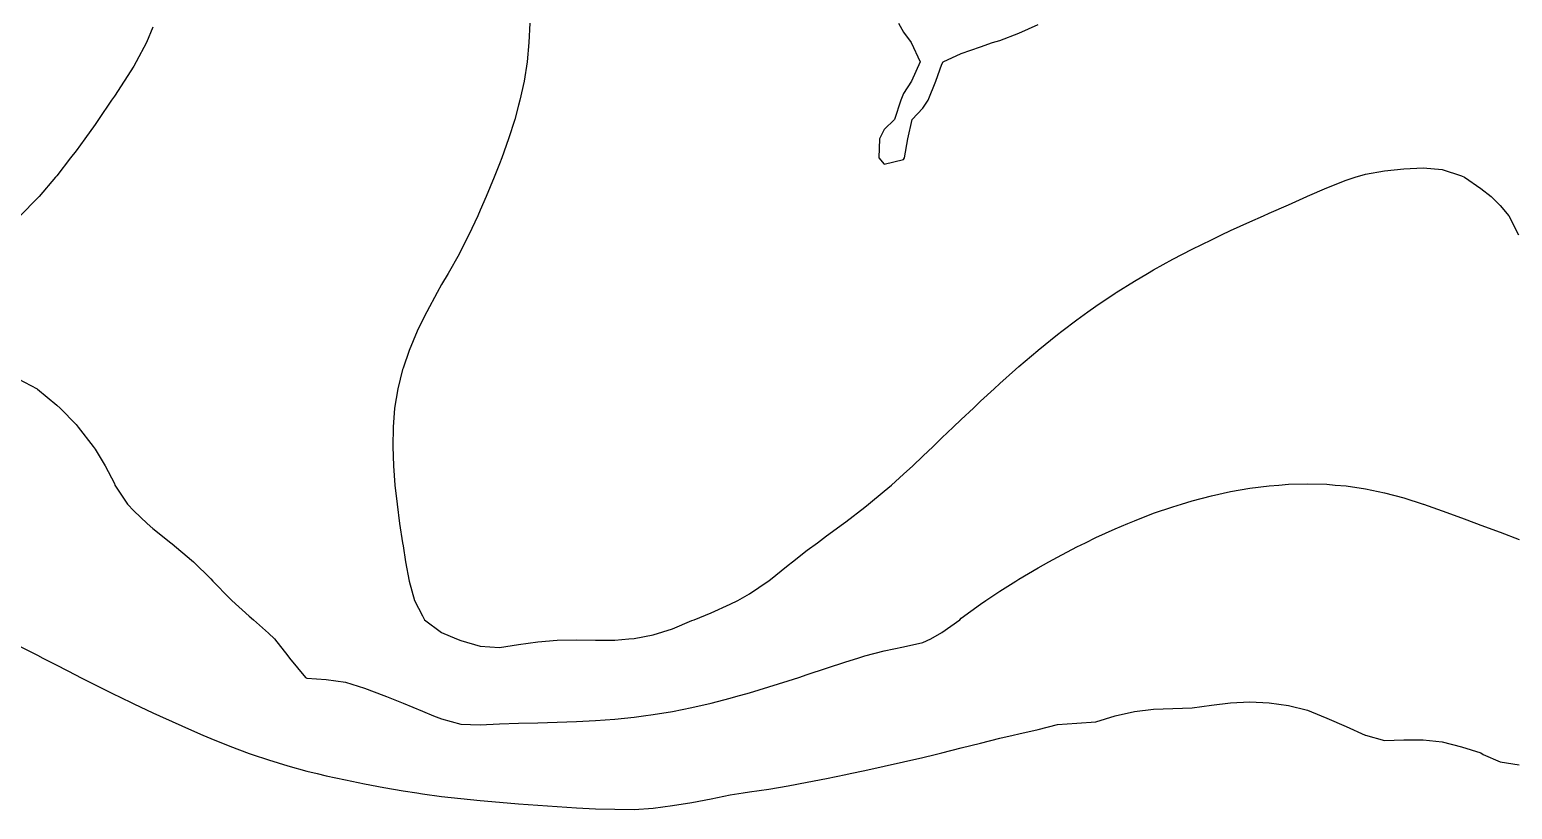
# Model space of a CAD drawing. Extents: x 771911 to 772814, y 1416488 to 1417835.
# Drawn here: x 772245 to 772322.1, y 1417473.3 to 1417513.9 of the extents above; entities that cross this region are included whole.
import ezdxf

# ---------------------------------------------------------------- set-up
doc = ezdxf.new("R2010")
doc.units = 0
doc.header["$MEASUREMENT"] = 0
for name, color, linetype in [('744', 1, 'CONTINUOUS'), ('744.5', 1, 'CONTINUOUS'), ('745', 1, 'CONTINUOUS'), ('745.5', 1, 'CONTINUOUS')]:
    doc.layers.add(name, color=color, linetype=linetype)

msp = doc.modelspace()

# ---------------------------------------------------------------- linework, layer by layer
at = {"layer": '744', "color": 0, "linetype": 'Continuous'}
msp.add_polyline3d([(772290.175, 1417514.206, 744), (772290.434, 1417513.746, 744), (772290.84, 1417513.206, 744), (772291.293, 1417512.206, 744), (772290.847, 1417511.206, 744), (772290.434, 1417510.558, 744), (772290.291, 1417510.206, 744), (772289.964, 1417509.206, 744), (772289.434, 1417508.693, 744), (772289.193, 1417508.206, 744), (772289.159, 1417507.206, 744), (772289.434, 1417506.877, 744), (772290.434, 1417507.131, 744), (772290.489, 1417507.206, 744), (772290.659, 1417508.206, 744), (772290.882, 1417509.206, 744), (772291.434, 1417509.791, 744), (772291.722, 1417510.206, 744), (772292.118, 1417511.206, 744), (772292.434, 1417512.09, 744), (772292.49, 1417512.206, 744), (772293.434, 1417512.641, 744), (772294.434, 1417512.979, 744), (772295.058, 1417513.206, 744), (772295.434, 1417513.308, 744), (772296.434, 1417513.692, 744), (772297.434, 1417514.152, 744)], dxfattribs=at)
at = {"layer": '744.5', "color": 0, "linetype": 'Continuous'}
msp.add_polyline3d([(772271.012, 1417514.206, 744.5), (772270.969, 1417513.206, 744.5), (772270.876, 1417512.206, 744.5), (772270.723, 1417511.206, 744.5), (772270.505, 1417510.206, 744.5), (772270.434, 1417509.948, 744.5), (772270.235, 1417509.206, 744.5), (772269.916, 1417508.206, 744.5), (772269.556, 1417507.206, 744.5), (772269.434, 1417506.899, 744.5), (772269.166, 1417506.206, 744.5), (772268.751, 1417505.206, 744.5), (772268.434, 1417504.491, 744.5), (772268.312, 1417504.206, 744.5), (772267.855, 1417503.206, 744.5), (772267.434, 1417502.393, 744.5), (772267.339, 1417502.206, 744.5), (772266.771, 1417501.206, 744.5), (772266.434, 1417500.628, 744.5), (772266.201, 1417500.206, 744.5), (772265.659, 1417499.206, 744.5), (772265.434, 1417498.77, 744.5), (772265.165, 1417498.206, 744.5), (772264.742, 1417497.206, 744.5), (772264.434, 1417496.285, 744.5), (772264.408, 1417496.206, 744.5), (772264.153, 1417495.206, 744.5), (772263.988, 1417494.206, 744.5), (772263.907, 1417493.206, 744.5), (772263.894, 1417492.206, 744.5), (772263.934, 1417491.206, 744.5), (772264.01, 1417490.206, 744.5), (772264.115, 1417489.206, 744.5), (772264.253, 1417488.206, 744.5), (772264.404, 1417487.206, 744.5), (772264.434, 1417487.044, 744.5), (772264.558, 1417486.206, 744.5), (772264.753, 1417485.206, 744.5), (772265.029, 1417484.206, 744.5), (772265.434, 1417483.41, 744.5), (772265.551, 1417483.206, 744.5), (772266.434, 1417482.54, 744.5), (772267.215, 1417482.206, 744.5), (772267.434, 1417482.12, 744.5), (772268.434, 1417481.833, 744.5), (772269.434, 1417481.765, 744.5), (772270.434, 1417481.909, 744.5), (772271.434, 1417482.057, 744.5), (772272.434, 1417482.138, 744.5), (772273.434, 1417482.161, 744.5), (772274.434, 1417482.151, 744.5), (772275.434, 1417482.142, 744.5), (772276.158, 1417482.206, 744.5), (772276.434, 1417482.231, 744.5), (772277.434, 1417482.423, 744.5), (772278.434, 1417482.737, 744.5), (772279.434, 1417483.16, 744.5), (772279.549, 1417483.206, 744.5), (772280.434, 1417483.57, 744.5), (772281.434, 1417484.006, 744.5), (772281.824, 1417484.206, 744.5), (772282.434, 1417484.546, 744.5), (772283.407, 1417485.206, 744.5), (772283.434, 1417485.23, 744.5), (772284.434, 1417486.037, 744.5), (772284.668, 1417486.206, 744.5), (772285.434, 1417486.828, 744.5), (772285.958, 1417487.206, 744.5), (772286.434, 1417487.566, 744.5), (772287.314, 1417488.206, 744.5), (772287.434, 1417488.296, 744.5), (772288.434, 1417489.062, 744.5), (772288.618, 1417489.206, 744.5), (772289.434, 1417489.884, 744.5), (772289.815, 1417490.206, 744.5), (772290.434, 1417490.768, 744.5), (772290.922, 1417491.206, 744.5), (772291.434, 1417491.699, 744.5), (772291.979, 1417492.206, 744.5), (772292.434, 1417492.657, 744.5), (772293.018, 1417493.206, 744.5), (772293.434, 1417493.617, 744.5), (772294.065, 1417494.206, 744.5), (772294.434, 1417494.565, 744.5), (772295.138, 1417495.206, 744.5), (772295.434, 1417495.485, 744.5), (772296.252, 1417496.206, 744.5), (772296.434, 1417496.372, 744.5), (772297.418, 1417497.206, 744.5), (772297.434, 1417497.22, 744.5), (772298.434, 1417498.029, 744.5), (772298.67, 1417498.206, 744.5), (772299.434, 1417498.792, 744.5), (772300.017, 1417499.206, 744.5), (772300.434, 1417499.508, 744.5), (772301.434, 1417500.177, 744.5), (772301.482, 1417500.206, 744.5), (772302.434, 1417500.805, 744.5), (772303.12, 1417501.206, 744.5), (772303.434, 1417501.391, 744.5), (772304.434, 1417501.944, 744.5), (772304.939, 1417502.206, 744.5), (772305.434, 1417502.464, 744.5), (772306.434, 1417502.957, 744.5), (772306.96, 1417503.206, 744.5), (772307.434, 1417503.43, 744.5), (772308.434, 1417503.887, 744.5), (772309.141, 1417504.206, 744.5), (772309.434, 1417504.336, 744.5), (772310.434, 1417504.778, 744.5), (772311.391, 1417505.206, 744.5), (772311.434, 1417505.224, 744.5), (772312.434, 1417505.658, 744.5), (772313.434, 1417506.06, 744.5), (772313.909, 1417506.206, 744.5), (772314.434, 1417506.362, 744.5), (772315.434, 1417506.545, 744.5), (772316.434, 1417506.644, 744.5), (772317.434, 1417506.694, 744.5), (772318.434, 1417506.603, 744.5), (772319.434, 1417506.279, 744.5), (772319.586, 1417506.206, 744.5), (772320.434, 1417505.614, 744.5), (772320.971, 1417505.206, 744.5), (772321.434, 1417504.744, 744.5), (772321.894, 1417504.206, 744.5), (772322.388, 1417503.206, 744.5)], dxfattribs=at)
at = {"layer": '745', "color": 0, "linetype": 'Continuous'}
for points in [[(772251.434, 1417514.004, 745), (772251.098, 1417513.206, 745), (772250.563, 1417512.206, 745), (772250.434, 1417511.985, 745), (772249.937, 1417511.206, 745), (772249.434, 1417510.425, 745), (772249.282, 1417510.206, 745), (772248.603, 1417509.206, 745), (772248.434, 1417508.955, 745), (772247.897, 1417508.206, 745), (772247.434, 1417507.575, 745), (772247.147, 1417507.206, 745), (772246.434, 1417506.285, 745), (772246.368, 1417506.206, 745), (772245.514, 1417505.206, 745), (772245.434, 1417505.116, 745), (772244.524, 1417504.206, 745)], [(772244.434, 1417495.73, 745), (772245.411, 1417495.206, 745), (772245.434, 1417495.194, 745), (772246.434, 1417494.362, 745), (772246.606, 1417494.206, 745), (772247.434, 1417493.358, 745), (772247.555, 1417493.206, 745), (772248.327, 1417492.206, 745), (772248.434, 1417492.064, 745), (772248.941, 1417491.206, 745), (772249.434, 1417490.281, 745), (772249.459, 1417490.206, 745), (772250.112, 1417489.206, 745), (772250.434, 1417488.863, 745), (772251.134, 1417488.206, 745), (772251.434, 1417487.946, 745), (772252.362, 1417487.206, 745), (772252.434, 1417487.147, 745), (772253.434, 1417486.301, 745), (772253.535, 1417486.206, 745), (772254.434, 1417485.337, 745), (772254.546, 1417485.206, 745), (772255.434, 1417484.305, 745), (772255.525, 1417484.206, 745), (772256.434, 1417483.382, 745), (772256.652, 1417483.206, 745), (772257.434, 1417482.509, 745), (772257.746, 1417482.206, 745), (772258.434, 1417481.327, 745), (772258.523, 1417481.206, 745), (772259.366, 1417480.206, 745), (772259.434, 1417480.168, 745), (772260.434, 1417480.091, 745), (772261.434, 1417479.962, 745), (772262.434, 1417479.653, 745), (772263.434, 1417479.264, 745), (772263.566, 1417479.206, 745), (772264.434, 1417478.867, 745), (772265.434, 1417478.46, 745), (772266.01, 1417478.206, 745), (772266.434, 1417478.05, 745), (772267.434, 1417477.781, 745), (772268.434, 1417477.747, 745), (772269.434, 1417477.79, 745), (772270.434, 1417477.824, 745), (772271.434, 1417477.849, 745), (772272.434, 1417477.876, 745), (772273.434, 1417477.913, 745), (772274.434, 1417477.965, 745), (772275.434, 1417478.039, 745), (772276.434, 1417478.141, 745), (772276.927, 1417478.206, 745), (772277.434, 1417478.273, 745), (772278.434, 1417478.439, 745), (772279.434, 1417478.638, 745), (772280.434, 1417478.869, 745), (772281.434, 1417479.127, 745), (772281.723, 1417479.206, 745), (772282.434, 1417479.408, 745), (772283.434, 1417479.709, 745), (772284.434, 1417480.028, 745), (772284.989, 1417480.206, 745), (772285.434, 1417480.357, 745), (772286.434, 1417480.692, 745), (772287.434, 1417481.017, 745), (772288.063, 1417481.206, 745), (772288.434, 1417481.323, 745), (772289.434, 1417481.592, 745), (772290.434, 1417481.794, 745), (772291.434, 1417482.013, 745), (772291.863, 1417482.206, 745), (772292.434, 1417482.534, 745), (772293.356, 1417483.206, 745), (772293.434, 1417483.28, 745), (772294.434, 1417484.022, 745), (772294.72, 1417484.206, 745), (772295.434, 1417484.693, 745), (772296.266, 1417485.206, 745), (772296.434, 1417485.314, 745), (772297.434, 1417485.906, 745), (772297.981, 1417486.206, 745), (772298.434, 1417486.463, 745), (772299.434, 1417486.989, 745), (772299.884, 1417487.206, 745), (772300.434, 1417487.482, 745), (772301.434, 1417487.937, 745), (772302.089, 1417488.206, 745), (772302.434, 1417488.354, 745), (772303.434, 1417488.736, 745), (772304.434, 1417489.074, 745), (772304.879, 1417489.206, 745), (772305.434, 1417489.378, 745), (772306.434, 1417489.644, 745), (772307.434, 1417489.866, 745), (772308.434, 1417490.042, 745), (772309.434, 1417490.168, 745), (772309.943, 1417490.206, 745), (772310.434, 1417490.246, 745), (772311.434, 1417490.273, 745), (772312.434, 1417490.245, 745), (772312.87, 1417490.206, 745), (772313.434, 1417490.158, 745), (772314.434, 1417490.014, 745), (772315.434, 1417489.805, 745), (772316.434, 1417489.534, 745), (772317.434, 1417489.213, 745), (772317.452, 1417489.206, 745), (772318.434, 1417488.868, 745), (772319.434, 1417488.501, 745), (772320.21, 1417488.206, 745), (772320.434, 1417488.124, 745), (772321.434, 1417487.749, 745), (772322.434, 1417487.375, 745)]]:
    msp.add_polyline3d(points, dxfattribs=at)
at = {"layer": '745.5', "color": 0, "linetype": 'Continuous'}
msp.add_polyline3d([(772244.434, 1417481.865, 745.5), (772245.434, 1417481.355, 745.5), (772245.715, 1417481.206, 745.5), (772246.434, 1417480.841, 745.5), (772247.434, 1417480.327, 745.5), (772247.662, 1417480.206, 745.5), (772248.434, 1417479.82, 745.5), (772249.434, 1417479.321, 745.5), (772249.659, 1417479.206, 745.5), (772250.434, 1417478.838, 745.5), (772251.434, 1417478.365, 745.5), (772251.765, 1417478.206, 745.5), (772252.434, 1417477.91, 745.5), (772253.434, 1417477.467, 745.5), (772254.024, 1417477.206, 745.5), (772254.434, 1417477.04, 745.5), (772255.434, 1417476.637, 745.5), (772256.434, 1417476.26, 745.5), (772256.582, 1417476.206, 745.5), (772257.434, 1417475.917, 745.5), (772258.434, 1417475.61, 745.5), (772259.434, 1417475.337, 745.5), (772259.969, 1417475.206, 745.5), (772260.434, 1417475.095, 745.5), (772261.434, 1417474.876, 745.5), (772262.434, 1417474.677, 745.5), (772263.434, 1417474.491, 745.5), (772264.434, 1417474.317, 745.5), (772265.137, 1417474.206, 745.5), (772265.434, 1417474.161, 745.5), (772266.434, 1417474.023, 745.5), (772267.434, 1417473.907, 745.5), (772268.434, 1417473.808, 745.5), (772269.434, 1417473.721, 745.5), (772270.434, 1417473.64, 745.5), (772271.434, 1417473.564, 745.5), (772272.434, 1417473.494, 745.5), (772273.434, 1417473.433, 745.5), (772274.434, 1417473.384, 745.5), (772275.434, 1417473.352, 745.5), (772276.434, 1417473.349, 745.5), (772277.434, 1417473.412, 745.5), (772278.434, 1417473.545, 745.5), (772279.434, 1417473.71, 745.5), (772280.434, 1417473.902, 745.5), (772281.434, 1417474.099, 745.5), (772282.107, 1417474.206, 745.5), (772282.434, 1417474.255, 745.5), (772283.434, 1417474.401, 745.5), (772284.434, 1417474.569, 745.5), (772285.434, 1417474.755, 745.5), (772286.434, 1417474.952, 745.5), (772287.434, 1417475.157, 745.5), (772287.671, 1417475.206, 745.5), (772288.434, 1417475.369, 745.5), (772289.434, 1417475.588, 745.5), (772290.434, 1417475.816, 745.5), (772291.434, 1417476.051, 745.5), (772292.079, 1417476.206, 745.5), (772292.434, 1417476.293, 745.5), (772293.434, 1417476.541, 745.5), (772294.434, 1417476.789, 745.5), (772295.434, 1417477.044, 745.5), (772296.133, 1417477.206, 745.5), (772296.434, 1417477.282, 745.5), (772297.434, 1417477.494, 745.5), (772298.434, 1417477.751, 745.5), (772299.434, 1417477.827, 745.5), (772300.434, 1417477.894, 745.5), (772301.426, 1417478.206, 745.5), (772301.434, 1417478.208, 745.5), (772302.434, 1417478.427, 745.5), (772303.434, 1417478.563, 745.5), (772304.434, 1417478.599, 745.5), (772305.434, 1417478.629, 745.5), (772306.434, 1417478.767, 745.5), (772307.434, 1417478.892, 745.5), (772308.434, 1417478.936, 745.5), (772309.434, 1417478.88, 745.5), (772310.434, 1417478.741, 745.5), (772311.434, 1417478.5, 745.5), (772312.133, 1417478.206, 745.5), (772312.434, 1417478.089, 745.5), (772313.434, 1417477.65, 745.5), (772314.42, 1417477.206, 745.5), (772314.434, 1417477.201, 745.5), (772315.434, 1417476.92, 745.5), (772316.434, 1417476.964, 745.5), (772317.434, 1417476.955, 745.5), (772318.434, 1417476.857, 745.5), (772319.434, 1417476.596, 745.5), (772320.434, 1417476.278, 745.5), (772320.553, 1417476.206, 745.5), (772321.434, 1417475.816, 745.5), (772322.434, 1417475.67, 745.5)], dxfattribs=at)

doc.saveas('drawing.dxf')
